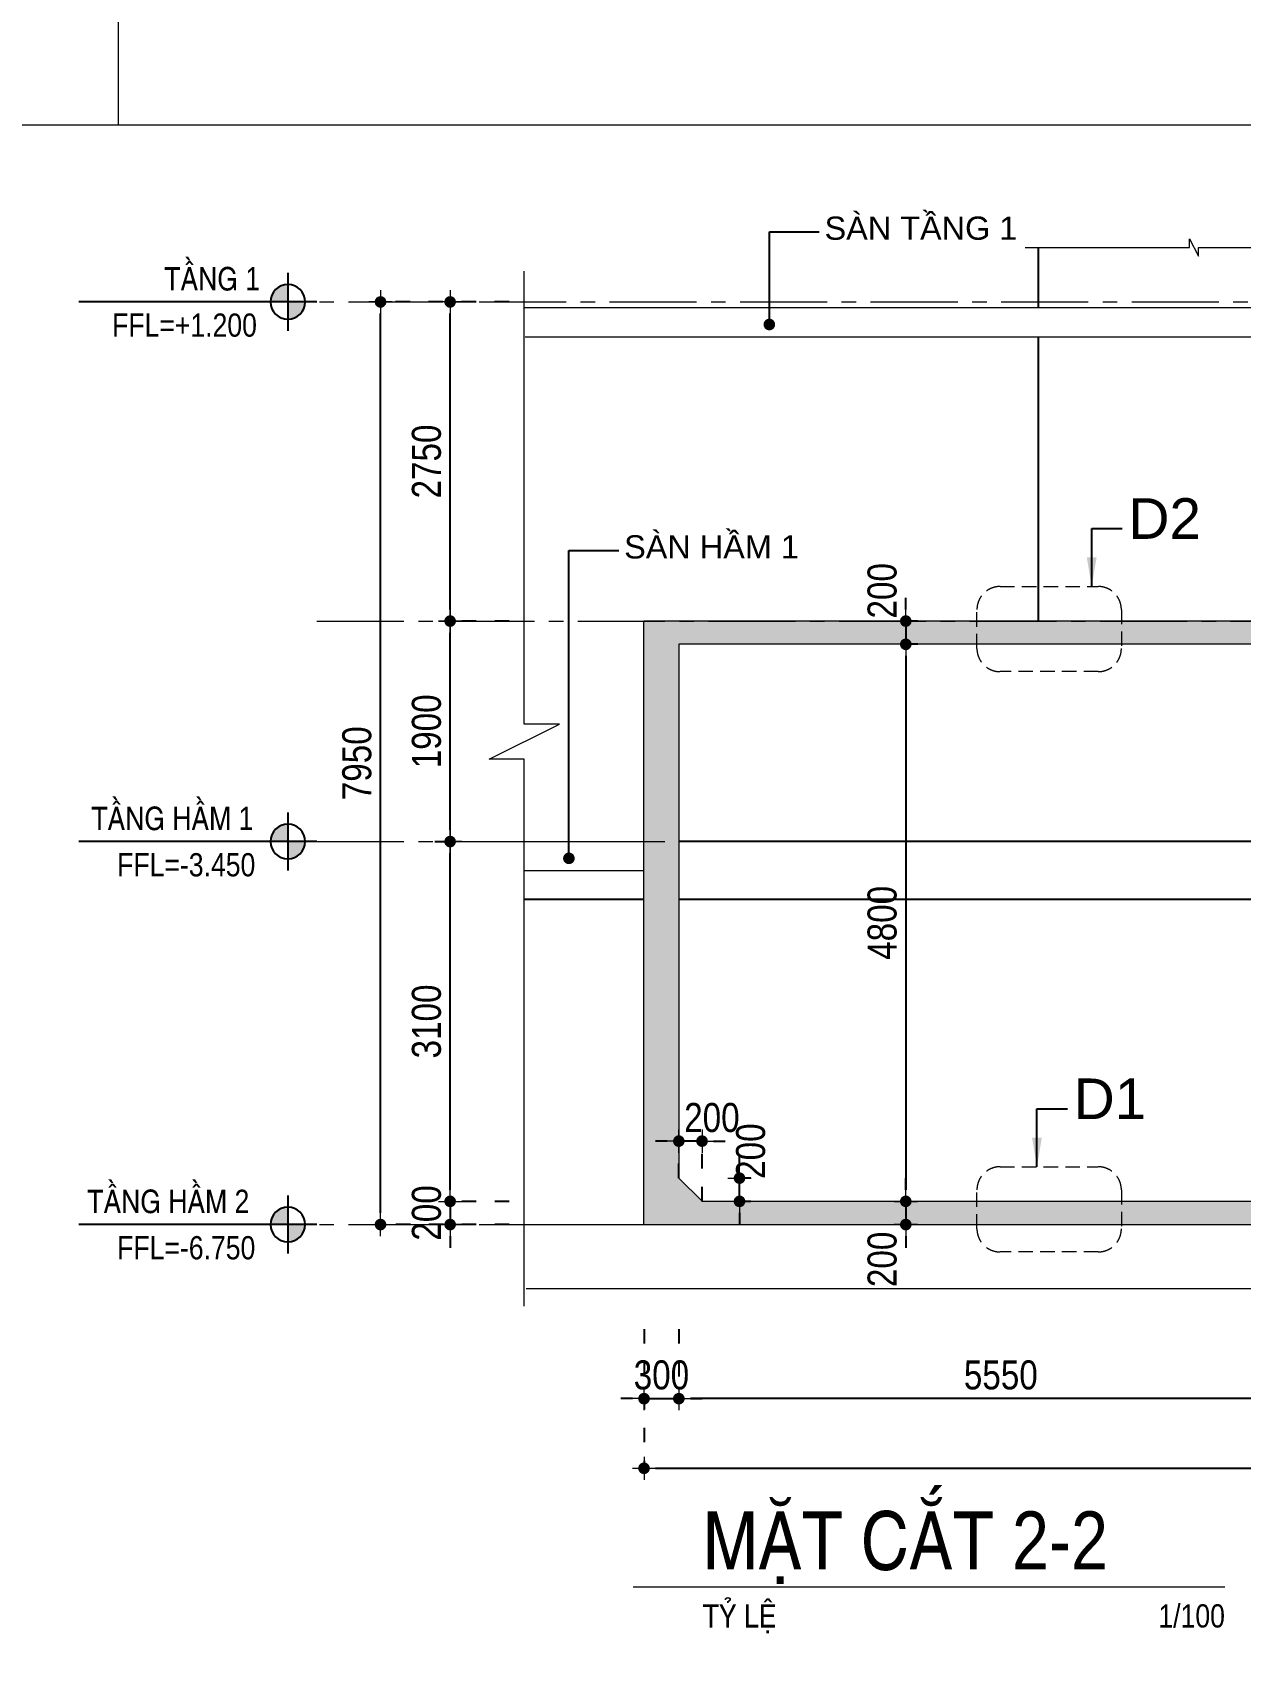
# Model space of a CAD drawing. Header units: millimetres. Extents: x -3021235 to -2791292, y 574414 to 656108.
# Drawn here: x -3001425 to -2991020, y 626451 to 640602 of the extents above; entities that cross this region are included whole.
import ezdxf
from ezdxf.enums import TextEntityAlignment as Align
from ezdxf.xclip import XClip

# ---------------------------------------------------------------- set-up
doc = ezdxf.new("R2010")
doc.units = ezdxf.units.MM
doc.header["$LTSCALE"] = 100
doc.header["$MEASUREMENT"] = 0
for name, pattern in [('A8-Chi tiet ramp doc$0$Grid Level$0$Center101', [13, 10, -1, 1, -1]), ('CENTER2', [1.125, 0.75, -0.125, 0.125, -0.125]), ('CHG_XX_Luoi truc$0$MB_Luoi truc$0$Center101', [13, 10, -1, 1, -1]), ('HIDDEN', [0.375, 0.25, -0.125]), ('HIDDEN5', [2.8375, 1.25, -1.5875])]:
    doc.linetypes.add(name, pattern=pattern)
doc.layers.get('0').update_dxf_attribs({"lineweight": 9})
doc.layers.get('Defpoints').update_dxf_attribs({"color": 254, "lineweight": 0})
for name, color, linetype, lineweight in [("'S_General_Dim_1", 1, 'Continuous', 18), ('CENTER', 8, 'CENTER2', 5), ('CHG_XX_Cot_Ham 1$0$Ap0311_H', 8, 'Continuous', 15), ('CHG_XX_Cot_Ham 2$0$NS-Pier-H2', 150, 'Continuous', 13), ('CHG_XX_Damsan_Ham 1$0$DGIONG', 4, 'Continuous', 13), ('CHG_XX_Damsan_Ham 2$0$CHG_XX_Damsan_Ham 2$0$DBAO', 3, 'Continuous', 13), ('CHG_XX_Damsan_Ham 2$0$HATCH', 154, 'Continuous', 9), ('Ghi chu ban ve', 3, 'Continuous', 20), ('S_Concrete_Cont_2 Normal', 2, 'Continuous', 13), ('S_Concrete_Hatch_252', 252, 'Continuous', 25)]:
    doc.layers.add(name, color=color, linetype=linetype, lineweight=lineweight)
for name, color, linetype in [('A14-Chi Tiet Be Nuoc SH+PCCC$0$Cement plaster - Vua xi mang', 252, 'Continuous'), ('A14-Chi Tiet Be Nuoc SH+PCCC$0$CHI TIET RAMP DOC$0$Title Line', 24, 'Continuous'), ('A14-Chi Tiet Be Nuoc SH+PCCC$0$CHI TIET RAMP DOC$0$Title Text', 1, 'Continuous'), ('A14-Chi Tiet Be Nuoc SH+PCCC$0$Level', 94, 'Continuous'), ('A14-Chi Tiet Be Nuoc SH+PCCC$0$Podium Level', 94, 'Continuous'), ('A8-Chi tiet ramp doc$0$Grid Level$0$Podium Grid Line', 251, 'A8-Chi tiet ramp doc$0$Grid Level$0$Center101'), ('CHG_XX_Cot_Ham 1$0$mb_cot tang 1-3$0$Concrete Line', 6, 'Continuous'), ('CHG_XX_Luoi truc$0$Grid', 34, 'Continuous'), ('CHG_XX_Luoi truc$0$Grid Line', 251, 'CHG_XX_Luoi truc$0$MB_Luoi truc$0$Center101')]:
    doc.layers.add(name, color=color, linetype=linetype)
doc.styles.add('A14-Chi Tiet Be Nuoc SH+PCCC$0$CHI TIET RAMP DOC$0$VNI-HelveC', font='VHELVCN_0.TTF')
doc.styles.add('A14-Chi Tiet Be Nuoc SH+PCCC$0$CHI TIET RAMP DOC$0$VNI-HelveCB', font='VHELVCB_0.TTF')
doc.styles.add('A14-Chi Tiet Be Nuoc SH+PCCC$0$VNI-HelveC', font='VHELVCN_0.TTF')
doc.styles.add('ARIAL', font='ARIALN.TTF')
doc.styles.add('CHG_XX_Luoi truc$0$MB_Luoi truc$0$Grid A-F$0$VNI-HelveCB', font='VHELVCB_0.TTF')
doc.styles.add('CHU GHI CHU', font='arial.ttf', dxfattribs={"height": 200})
doc.dimstyles.new('RHE_100', dxfattribs={"dimscale": 100, "dimtxt": 2.5, "dimasz": 1, "dimexe": 0, "dimexo": 0, "dimgap": 0.75, "dimtad": 1, "dimdec": 0, "dimrnd": 10, "dimzin": 9, "dimdsep": 46, "dimtxsty": 'ARIAL', "dimblk1": 'DIMDOT', "dimblk2": 'DIMDOT', "dimsah": 1, "dimcen": 2, "dimdle": 3, "dimclre": 8, "dimclrt": 2, "dimadec": 0, "dimazin": 0, "dimtfac": 1, "dimtdec": 0, "dimtix": 1, "dimtmove": 2, "dimatfit": 3, "dimldrblk": 'DIMPIJL', "dimfxl": 1, "dimtvp": 1.8, "dimtolj": 1, "dimtzin": 0, "dimarcsym": 0})

# ---------------------------------------------------------------- blocks, each defined once
blk = doc.blocks.new('*U1208')
at = {"layer": 'CHG_XX_Luoi truc$0$Grid Line'}
blk.add_line((0, 0), (0, 438), dxfattribs=at)
at = {"layer": 'CHG_XX_Luoi truc$0$Grid', "lineweight": -2, "style": 'CHG_XX_Luoi truc$0$MB_Luoi truc$0$Grid A-F$0$VNI-HelveCB'}
for tag, p in [('GRIDSUB', (0, 447)), ('GRID', (0, -9))]:
    blk.add_attdef(tag, text='', height=5, dxfattribs=at).set_placement(p, align=Align.MIDDLE)
blk = doc.blocks.new('CHG_XX_Luoi truc')
at = {"layer": 'CHG_XX_Luoi truc$0$Grid', "xscale": 300.0000000000013, "yscale": 300.0000000000013, "zscale": 300.0000000000013, "rotation": 90}
for p in [(110703, 125550), (110703, 116150), (110703, 12250)]:
    blk.add_blockref('*U1208', p, dxfattribs=at)
blk = doc.blocks.new('CHG_XX_Cot_Ham 2')
at = {"layer": 'CHG_XX_Cot_Ham 2$0$NS-Pier-H2'}
h = blk.add_hatch(color=256, dxfattribs=at)
h.dxf.hatch_style = 1
h.paths.add_polyline_path([(99639.2, 163400), (-10900, 163400), (-10900, 85450), (-300, 85450), (-300, 84050), (32350, 84050), (32350, -9000), (103575.5, -9000), (106050, -6022), (106050, 158254.3)])
h.paths.add_polyline_path([(99533.7, 163100), (105750, 158110.4), (105750, 90450), (105650, 90450), (105750, 90450), (105750, 13850), (105750, 13722.3), (105750, -5913.6), (103434.7, -8700), (93599.8, -8700), (93299.8, -8700), (32650, -8700), (32650, 84350), (0, 84350), (0, 85750), (-10600, 85750), (-10600, 163100), (93600, 163100)], flags=16)
blk.add_blockref('CHG_XX_Luoi truc', (0, 0), dxfattribs=at)
blk = doc.blocks.new('CHG_XX_Damsan_Ham 2', base_point=(3089256, -609981))
at = {"layer": 'CHG_XX_Damsan_Ham 2$0$CHG_XX_Damsan_Ham 2$0$DBAO'}
blk.add_blockref('CHG_XX_Cot_Ham 2', (0, 0), dxfattribs=at)
at = {"layer": 'CHG_XX_Damsan_Ham 2$0$HATCH'}
blk.add_blockref('CHG_XX_Cot_Ham 2', (0, 0), dxfattribs=at)
blk = doc.blocks.new('A14-Chi Tiet Be Nuoc SH+PCCC$0$A$C0075390C')
h = blk.add_hatch(color=1)
h.paths.add_polyline_path([(-150, 150), (-150, 0), (0, 0, 0.414214)])
h.paths.add_polyline_path([(-150, 0), (-300, 0, 0.414214), (-150, -150)])
at = {"color": 1}
for p, q in [((-150, 250), (-150, -250)), ((-400, 0), (1650, 0))]:
    blk.add_line(p, q, dxfattribs=at)
blk.add_circle((-150, 0), 150, dxfattribs=at)
at = {"color": 0, "linetype": 'ByBlock', "lineweight": -2, "style": 'A14-Chi Tiet Be Nuoc SH+PCCC$0$VNI-HelveC'}
for tag, p in [('FLOOR', (106, 100)), ('ELEVATION', (106, -300))]:
    blk.add_attdef(tag, p, '', height=200, dxfattribs=at)
blk = doc.blocks.new('DIMDOT')
for p, q in [((1, 0), (-1, 0)), ((0, -1), (0, 1))]:
    blk.add_line(p, q)
at = {"const_width": 0.5}
blk.add_lwpolyline([(-0.25, 0, 1), (0.25, 0, 1)], format="xyb", close=True, dxfattribs=at)
blk = doc.blocks.new('*D61')
at = {"layer": "'S_General_Dim_1", "color": 8, "linetype": 'HIDDEN5', "lineweight": -2, "transparency": 16777216}
for p, q in [((-2996158, 629433), (-2996158, 628833)), ((-2995858, 629433), (-2995858, 628833))]:
    blk.add_line(p, q, dxfattribs=at)
at = {"layer": "'S_General_Dim_1", "color": 0, "lineweight": -2, "transparency": 16777216}
for p, q in [((-2996258, 628833), (-2996358, 628833)), ((-2996158, 628833), (-2995858, 628833)), ((-2995758, 628833), (-2995658, 628833))]:
    blk.add_line(p, q, dxfattribs=at)
at = {"layer": 'Defpoints', "color": 0, "transparency": 16777216}
for p in [(-2996158, 629433), (-2995858, 629433), (-2995858, 628833)]:
    blk.add_point(p, dxfattribs=at)
at = {"layer": "'S_General_Dim_1", "color": 0, "lineweight": -2, "transparency": 16777216, "xscale": 100, "yscale": 100, "zscale": 100}
blk.add_blockref('DIMDOT', (-2996158, 628833), dxfattribs=at)
at = {"layer": "'S_General_Dim_1", "color": 0, "lineweight": -2, "transparency": 16777216, "xscale": 100, "yscale": 100, "zscale": 100, "rotation": 180}
blk.add_blockref('DIMDOT', (-2995858, 628833), dxfattribs=at)
at = {"layer": "'S_General_Dim_1", "color": 2, "transparency": 16777216, "insert": (-2996008, 629036), "char_height": 250, "attachment_point": 5, "style": 'ARIAL'}
blk.add_mtext('\\A1;300', dxfattribs=at)
blk = doc.blocks.new('DIMPIJL')
at = {"linetype": 'ByBlock'}
blk.add_solid([(-2.5, 0.42), (-2.5, -0.42), (0, 0)], dxfattribs=at)
blk = doc.blocks.new('*D63')
at = {"layer": "'S_General_Dim_1", "color": 8, "linetype": 'HIDDEN5', "lineweight": -2, "transparency": 16777216}
for p, q in [((-2996158, 629433), (-2996158, 628233)), ((-2984008, 629433), (-2984008, 628233))]:
    blk.add_line(p, q, dxfattribs=at)
at = {"layer": "'S_General_Dim_1", "color": 0, "lineweight": -2, "transparency": 16777216}
blk.add_line((-2996058, 628233), (-2984108, 628233), dxfattribs=at)
at = {"layer": 'Defpoints', "color": 0, "transparency": 16777216}
for p in [(-2996158, 629433), (-2984008, 629433), (-2984008, 628233)]:
    blk.add_point(p, dxfattribs=at)
at = {"layer": "'S_General_Dim_1", "color": 0, "lineweight": -2, "transparency": 16777216, "xscale": 100, "yscale": 100, "zscale": 100, "rotation": 180}
blk.add_blockref('DIMDOT', (-2996158, 628233), dxfattribs=at)
at = {"layer": "'S_General_Dim_1", "color": 0, "lineweight": -2, "transparency": 16777216, "xscale": 100, "yscale": 100, "zscale": 100}
blk.add_blockref('DIMDOT', (-2984008, 628233), dxfattribs=at)
at = {"layer": "'S_General_Dim_1", "color": 2, "transparency": 16777216, "insert": (-2990083, 628436), "char_height": 250, "attachment_point": 5, "style": 'ARIAL'}
blk.add_mtext('\\A1;12150', dxfattribs=at)
blk = doc.blocks.new('*D65')
at = {"layer": "'S_General_Dim_1", "color": 0, "lineweight": -2, "transparency": 16777216}
for p, q in [((-2995958, 631052), (-2996058, 631052)), ((-2995658, 631052), (-2995858, 631052)), ((-2995558, 631052), (-2995458, 631052))]:
    blk.add_line(p, q, dxfattribs=at)
at = {"layer": "'S_General_Dim_1", "color": 8, "linetype": 'HIDDEN5', "lineweight": -2, "transparency": 16777216}
for p, q in [((-2995858, 630733), (-2995858, 631052)), ((-2995658, 630533), (-2995658, 631052))]:
    blk.add_line(p, q, dxfattribs=at)
at = {"layer": 'Defpoints', "color": 0, "transparency": 16777216}
for p in [(-2995858, 631052), (-2995858, 630733), (-2995658, 630533)]:
    blk.add_point(p, dxfattribs=at)
at = {"layer": "'S_General_Dim_1", "color": 0, "lineweight": -2, "transparency": 16777216, "xscale": 100, "yscale": 100, "zscale": 100}
blk.add_blockref('DIMDOT', (-2995858, 631052), dxfattribs=at)
at = {"layer": "'S_General_Dim_1", "color": 0, "lineweight": -2, "transparency": 16777216, "xscale": 100, "yscale": 100, "zscale": 100, "rotation": 180}
blk.add_blockref('DIMDOT', (-2995658, 631052), dxfattribs=at)
at = {"layer": "'S_General_Dim_1", "color": 2, "transparency": 16777216, "insert": (-2995573, 631254), "char_height": 250, "attachment_point": 5, "style": 'ARIAL'}
blk.add_mtext('\\A1;200', dxfattribs=at)
blk = doc.blocks.new('*D66')
at = {"layer": "'S_General_Dim_1", "color": 0, "lineweight": -2, "transparency": 16777216}
for p, q in [((-2997829, 630633), (-2997829, 630733)), ((-2997829, 630533), (-2997829, 630333)), ((-2997829, 630233), (-2997829, 630133))]:
    blk.add_line(p, q, dxfattribs=at)
at = {"layer": "'S_General_Dim_1", "color": 8, "linetype": 'HIDDEN5', "lineweight": -2, "transparency": 16777216}
for p, q in [((-2997320, 630533), (-2997829, 630533)), ((-2997320, 630333), (-2997829, 630333))]:
    blk.add_line(p, q, dxfattribs=at)
at = {"layer": 'Defpoints', "color": 0, "transparency": 16777216}
for p in [(-2997320, 630533), (-2997829, 630333), (-2997320, 630333)]:
    blk.add_point(p, dxfattribs=at)
at = {"layer": "'S_General_Dim_1", "color": 0, "lineweight": -2, "transparency": 16777216, "xscale": 100, "yscale": 100, "zscale": 100}
for p, rotation in [((-2997829, 630533), 270), ((-2997829, 630333), 90)]:
    blk.add_blockref('DIMDOT', p, dxfattribs=dict(at, rotation=rotation))
at = {"layer": "'S_General_Dim_1", "color": 2, "transparency": 16777216, "insert": (-2998032, 630433), "char_height": 250, "attachment_point": 5, "rotation": 90, "style": 'ARIAL'}
blk.add_mtext('\\A1;200', dxfattribs=at)
blk = doc.blocks.new('*D67')
at = {"layer": "'S_General_Dim_1", "color": 8, "linetype": 'HIDDEN5', "lineweight": -2, "transparency": 16777216}
for p, q in [((-2997960, 633633), (-2997829, 633633)), ((-2997320, 630533), (-2997829, 630533))]:
    blk.add_line(p, q, dxfattribs=at)
at = {"layer": "'S_General_Dim_1", "color": 0, "lineweight": -2, "transparency": 16777216}
blk.add_line((-2997829, 630633), (-2997829, 633533), dxfattribs=at)
at = {"layer": 'Defpoints', "color": 0, "transparency": 16777216}
for p in [(-2997960, 633633), (-2997829, 633633), (-2997320, 630533)]:
    blk.add_point(p, dxfattribs=at)
at = {"layer": "'S_General_Dim_1", "color": 0, "lineweight": -2, "transparency": 16777216, "xscale": 100, "yscale": 100, "zscale": 100}
for p, rotation in [((-2997829, 633633), 90), ((-2997829, 630533), 270)]:
    blk.add_blockref('DIMDOT', p, dxfattribs=dict(at, rotation=rotation))
at = {"layer": "'S_General_Dim_1", "color": 2, "transparency": 16777216, "insert": (-2998032, 632083), "char_height": 250, "attachment_point": 5, "rotation": 90, "style": 'ARIAL'}
blk.add_mtext('\\A1;3100', dxfattribs=at)
blk = doc.blocks.new('*D68')
at = {"layer": "'S_General_Dim_1", "color": 8, "linetype": 'HIDDEN5', "lineweight": -2, "transparency": 16777216}
for p, q in [((-2997323, 638283), (-2998429, 638283)), ((-2997320, 630333), (-2998429, 630333))]:
    blk.add_line(p, q, dxfattribs=at)
at = {"layer": "'S_General_Dim_1", "color": 0, "lineweight": -2, "transparency": 16777216}
blk.add_line((-2998429, 630433), (-2998429, 638183), dxfattribs=at)
at = {"layer": 'Defpoints', "color": 0, "transparency": 16777216}
for p in [(-2998429, 638283), (-2997323, 638283), (-2997320, 630333)]:
    blk.add_point(p, dxfattribs=at)
at = {"layer": "'S_General_Dim_1", "color": 0, "lineweight": -2, "transparency": 16777216, "xscale": 100, "yscale": 100, "zscale": 100}
for p, rotation in [((-2998429, 638283), 90), ((-2998429, 630333), 270)]:
    blk.add_blockref('DIMDOT', p, dxfattribs=dict(at, rotation=rotation))
at = {"layer": "'S_General_Dim_1", "color": 2, "transparency": 16777216, "insert": (-2998632, 634308), "char_height": 250, "attachment_point": 5, "rotation": 90, "style": 'ARIAL'}
blk.add_mtext('\\A1;7950', dxfattribs=at)
blk = doc.blocks.new('*D69')
at = {"layer": "'S_General_Dim_1", "color": 8, "linetype": 'HIDDEN5', "lineweight": -2, "transparency": 16777216}
for p, q in [((-2997320, 638283), (-2997829, 638283)), ((-2997320, 635533), (-2997829, 635533))]:
    blk.add_line(p, q, dxfattribs=at)
at = {"layer": "'S_General_Dim_1", "color": 0, "lineweight": -2, "transparency": 16777216}
blk.add_line((-2997829, 635633), (-2997829, 638183), dxfattribs=at)
at = {"layer": 'Defpoints', "color": 0, "transparency": 16777216}
for p in [(-2997829, 638283), (-2997320, 638283), (-2997320, 635533)]:
    blk.add_point(p, dxfattribs=at)
at = {"layer": "'S_General_Dim_1", "color": 0, "lineweight": -2, "transparency": 16777216, "xscale": 100, "yscale": 100, "zscale": 100}
for p, rotation in [((-2997829, 638283), 90), ((-2997829, 635533), 270)]:
    blk.add_blockref('DIMDOT', p, dxfattribs=dict(at, rotation=rotation))
at = {"layer": "'S_General_Dim_1", "color": 2, "transparency": 16777216, "insert": (-2998032, 636908), "char_height": 250, "attachment_point": 5, "rotation": 90, "style": 'ARIAL'}
blk.add_mtext('\\A1;2750', dxfattribs=at)
blk = doc.blocks.new('*D71')
at = {"layer": "'S_General_Dim_1", "color": 8, "linetype": 'HIDDEN5', "lineweight": -2, "transparency": 16777216}
for p, q in [((-2997320, 635533), (-2997829, 635533)), ((-2997960, 633633), (-2997829, 633633))]:
    blk.add_line(p, q, dxfattribs=at)
at = {"layer": "'S_General_Dim_1", "color": 0, "lineweight": -2, "transparency": 16777216}
blk.add_line((-2997829, 633733), (-2997829, 635433), dxfattribs=at)
at = {"layer": 'Defpoints', "color": 0, "transparency": 16777216}
for p in [(-2997829, 635533), (-2997320, 635533), (-2997960, 633633)]:
    blk.add_point(p, dxfattribs=at)
at = {"layer": "'S_General_Dim_1", "color": 0, "lineweight": -2, "transparency": 16777216, "xscale": 100, "yscale": 100, "zscale": 100}
for p, rotation in [((-2997829, 635533), 90), ((-2997829, 633633), 270)]:
    blk.add_blockref('DIMDOT', p, dxfattribs=dict(at, rotation=rotation))
at = {"layer": "'S_General_Dim_1", "color": 2, "transparency": 16777216, "insert": (-2998032, 634583), "char_height": 250, "attachment_point": 5, "rotation": 90, "style": 'ARIAL'}
blk.add_mtext('\\A1;1900', dxfattribs=at)
blk = doc.blocks.new('*D81')
at = {"layer": "'S_General_Dim_1", "color": 0, "lineweight": -2, "transparency": 16777216}
for p, q in [((-2995335, 630833), (-2995335, 630933)), ((-2995335, 630533), (-2995335, 630733)), ((-2995335, 630433), (-2995335, 630333))]:
    blk.add_line(p, q, dxfattribs=at)
at = {"layer": "'S_General_Dim_1", "color": 8, "linetype": 'HIDDEN5', "lineweight": -2, "transparency": 16777216}
for p, q in [((-2995238, 630733), (-2995335, 630733)), ((-2995238, 630533), (-2995335, 630533))]:
    blk.add_line(p, q, dxfattribs=at)
at = {"layer": 'Defpoints', "color": 0, "transparency": 16777216}
for p in [(-2995335, 630733), (-2995238, 630733), (-2995238, 630533)]:
    blk.add_point(p, dxfattribs=at)
at = {"layer": "'S_General_Dim_1", "color": 0, "lineweight": -2, "transparency": 16777216, "xscale": 100, "yscale": 100, "zscale": 100}
for p, rotation in [((-2995335, 630733), 270), ((-2995335, 630533), 90)]:
    blk.add_blockref('DIMDOT', p, dxfattribs=dict(at, rotation=rotation))
at = {"layer": "'S_General_Dim_1", "color": 2, "transparency": 16777216, "insert": (-2995238, 630966), "char_height": 250, "attachment_point": 5, "rotation": 90, "style": 'ARIAL'}
blk.add_mtext('\\A1;200', dxfattribs=at)
blk = doc.blocks.new('*D83')
at = {"layer": "'S_General_Dim_1", "color": 8, "linetype": 'HIDDEN5', "lineweight": -2, "transparency": 16777216}
for p, q in [((-2995858, 629433), (-2995858, 628833)), ((-2990308, 629433), (-2990308, 628833))]:
    blk.add_line(p, q, dxfattribs=at)
at = {"layer": "'S_General_Dim_1", "color": 0, "lineweight": -2, "transparency": 16777216}
blk.add_line((-2990408, 628833), (-2995758, 628833), dxfattribs=at)
at = {"layer": 'Defpoints', "color": 0, "transparency": 16777216}
for p in [(-2995858, 629433), (-2990308, 629433), (-2995858, 628833)]:
    blk.add_point(p, dxfattribs=at)
at = {"layer": "'S_General_Dim_1", "color": 0, "lineweight": -2, "transparency": 16777216, "xscale": 100, "yscale": 100, "zscale": 100, "rotation": 180}
blk.add_blockref('DIMDOT', (-2995858, 628833), dxfattribs=at)
at = {"layer": "'S_General_Dim_1", "color": 0, "lineweight": -2, "transparency": 16777216, "xscale": 100, "yscale": 100, "zscale": 100}
blk.add_blockref('DIMDOT', (-2990308, 628833), dxfattribs=at)
at = {"layer": "'S_General_Dim_1", "color": 2, "transparency": 16777216, "insert": (-2993083, 629036), "char_height": 250, "attachment_point": 5, "style": 'ARIAL'}
blk.add_mtext('\\A1;5550', dxfattribs=at)
blk = doc.blocks.new('*D84')
at = {"layer": "'S_General_Dim_1", "color": 0, "lineweight": -2, "transparency": 16777216}
for p, q in [((-2993902, 635633), (-2993902, 635733)), ((-2993902, 635533), (-2993902, 635333)), ((-2993902, 635233), (-2993902, 635133))]:
    blk.add_line(p, q, dxfattribs=at)
at = {"layer": "'S_General_Dim_1", "color": 8, "linetype": 'HIDDEN5', "lineweight": -2, "transparency": 16777216}
for p, q in [((-2993799, 635533), (-2993902, 635533)), ((-2993799, 635333), (-2993902, 635333))]:
    blk.add_line(p, q, dxfattribs=at)
at = {"layer": 'Defpoints', "color": 0, "transparency": 16777216}
for p in [(-2993799, 635533), (-2993902, 635333), (-2993799, 635333)]:
    blk.add_point(p, dxfattribs=at)
at = {"layer": "'S_General_Dim_1", "color": 0, "lineweight": -2, "transparency": 16777216, "xscale": 100, "yscale": 100, "zscale": 100}
for p, rotation in [((-2993902, 635533), 270), ((-2993902, 635333), 90)]:
    blk.add_blockref('DIMDOT', p, dxfattribs=dict(at, rotation=rotation))
at = {"layer": "'S_General_Dim_1", "color": 2, "transparency": 16777216, "insert": (-2994105, 635794), "char_height": 250, "attachment_point": 5, "rotation": 90, "style": 'ARIAL'}
blk.add_mtext('\\A1;200', dxfattribs=at)
blk = doc.blocks.new('*D85')
at = {"layer": "'S_General_Dim_1", "color": 8, "linetype": 'HIDDEN5', "lineweight": -2, "transparency": 16777216}
blk.add_line((-2993799, 635333), (-2993902, 635333), dxfattribs=at)
at = {"layer": "'S_General_Dim_1", "color": 0, "lineweight": -2, "transparency": 16777216}
blk.add_line((-2993902, 635233), (-2993902, 630633), dxfattribs=at)
at = {"layer": 'Defpoints', "color": 0, "transparency": 16777216}
for p in [(-2993799, 635333), (-2993902, 630533), (-2993902, 630533)]:
    blk.add_point(p, dxfattribs=at)
at = {"layer": "'S_General_Dim_1", "color": 0, "lineweight": -2, "transparency": 16777216, "xscale": 100, "yscale": 100, "zscale": 100}
for p, rotation in [((-2993902, 635333), 90), ((-2993902, 630533), 270)]:
    blk.add_blockref('DIMDOT', p, dxfattribs=dict(at, rotation=rotation))
at = {"layer": "'S_General_Dim_1", "color": 2, "transparency": 16777216, "insert": (-2994105, 632933), "char_height": 250, "attachment_point": 5, "rotation": 90, "style": 'ARIAL'}
blk.add_mtext('\\A1;4800', dxfattribs=at)
blk = doc.blocks.new('*D86')
at = {"layer": "'S_General_Dim_1", "color": 0, "lineweight": -2, "transparency": 16777216}
for p, q in [((-2993902, 630633), (-2993902, 630733)), ((-2993902, 630533), (-2993902, 630333)), ((-2993902, 630233), (-2993902, 630133))]:
    blk.add_line(p, q, dxfattribs=at)
at = {"layer": 'Defpoints', "color": 0, "transparency": 16777216}
for p in [(-2993902, 630533), (-2993902, 630333), (-2993902, 630333)]:
    blk.add_point(p, dxfattribs=at)
at = {"layer": "'S_General_Dim_1", "color": 0, "lineweight": -2, "transparency": 16777216, "xscale": 100, "yscale": 100, "zscale": 100}
for p, rotation in [((-2993902, 630533), 270), ((-2993902, 630333), 90)]:
    blk.add_blockref('DIMDOT', p, dxfattribs=dict(at, rotation=rotation))
at = {"layer": "'S_General_Dim_1", "color": 2, "transparency": 16777216, "insert": (-2994105, 630033), "char_height": 250, "attachment_point": 5, "rotation": 90, "style": 'ARIAL'}
blk.add_mtext('\\A1;200', dxfattribs=at)
blk = doc.blocks.new('*U128')
at = {"layer": 'A14-Chi Tiet Be Nuoc SH+PCCC$0$CHI TIET RAMP DOC$0$Title Line', "linetype": 'ByBlock', "lineweight": -2}
blk.add_line((6, 0), (57, 0), dxfattribs=at)
at = {"layer": 'A14-Chi Tiet Be Nuoc SH+PCCC$0$CHI TIET RAMP DOC$0$Title Text', "linetype": 'ByBlock', "lineweight": -2, "style": 'A14-Chi Tiet Be Nuoc SH+PCCC$0$CHI TIET RAMP DOC$0$VNI-HelveC'}
blk.add_text('TYÛ LEÄ', height=2, dxfattribs=at).set_placement((12, -1.5), align=Align.TOP_LEFT)
at = {"layer": 'A14-Chi Tiet Be Nuoc SH+PCCC$0$CHI TIET RAMP DOC$0$Title Text', "linetype": 'ByBlock', "lineweight": -2, "style": 'A14-Chi Tiet Be Nuoc SH+PCCC$0$CHI TIET RAMP DOC$0$VNI-HelveCB'}
blk.add_attdef('NAME', (12, 1.5), '', height=5, dxfattribs=at)
at = {"layer": 'A14-Chi Tiet Be Nuoc SH+PCCC$0$CHI TIET RAMP DOC$0$Title Text', "linetype": 'ByBlock', "lineweight": -2, "style": 'A14-Chi Tiet Be Nuoc SH+PCCC$0$CHI TIET RAMP DOC$0$VNI-HelveC'}
blk.add_attdef('SCALE', text='', height=2, dxfattribs=at).set_placement((57, -1.5), align=Align.TOP_RIGHT)
blk = doc.blocks.new('CHG_XX_Cot_Ham 1')
at = {"layer": 'CHG_XX_Cot_Ham 1$0$Ap0311_H'}
h = blk.add_hatch(color=256, dxfattribs=at)
h.dxf.hatch_style = 1
h.paths.add_polyline_path([(99639.2, 163400), (-10900, 163400), (-10900, 85450), (-300, 85450), (-300, 84050), (32350, 84050), (32350, -9000), (103575.5, -9000), (106050, -6022), (106050, 158254.3)])
h.paths.add_polyline_path([(99533.7, 163100), (105750, 158110.4), (105750, 90450), (105650, 90450), (105650, 90450), (105750, 90450), (105750, 13850), (105750, 13825.9), (105750, -5913.6), (103434.7, -8700), (93600, -8700), (32650, -8700), (32650, 84350), (0, 84350), (0, 85750), (-10600, 85750), (-10600, 163100), (93600, 163100)], flags=16)
at = {"layer": 'CHG_XX_Cot_Ham 1$0$mb_cot tang 1-3$0$Concrete Line'}
blk.add_blockref('CHG_XX_Luoi truc', (0, 0), dxfattribs=at)
blk = doc.blocks.new('CHG_XX_Damsan_Ham 1', base_point=(3089256, -609981))
at = {"layer": 'CHG_XX_Damsan_Ham 1$0$DGIONG'}
blk.add_blockref('CHG_XX_Cot_Ham 1', (0, 0), dxfattribs=at)

msp = doc.modelspace()

# ---------------------------------------------------------------- hatches: boundary and pattern name
at = {"layer": 'S_Concrete_Hatch_252'}
h = msp.add_hatch(dxfattribs=at)
h.set_pattern_fill('AR-CONC', color=256, scale=33)
h.set_pattern_definition([(50, (18977.46, 33422.75), (236.69586, -20.708205), [24.75, -272.25]), (355, (18977.46, 33422.75), (-45.78794, 248.223404), [19.8, -217.8]), (100.4514445, (18997.19, 33421.03), (190.90792, 227.515197), [21.034263, -231.376897]), (46.1842, (18977.46, 33488.75), (352.18964, -54.621363), [37.125, -408.375]), (96.635635, (19006.8, 33484.2), (308.438442, 321.45914), [31.551413, -347.06554]), (351.184164, (18977.46, 33488.75), (308.43844, 321.45914), [29.7, -326.7]), (21, (19010.46, 33472.25), (196.979327, -132.864234), [24.75, -272.25]), (326, (19010.46, 33472.25), (80.29406, 239.299515), [19.8, -217.8]), (71.451445, (19026.88, 33461.18), (277.273384, 106.43528), [21.034263, -231.376897]), (37.5, (18977.46, 33422.75), (4.0127523, 109.8549718), [0, -215.16, 0, -221.1, 0, -218.625]), (7.5, (18977.46, 33422.75), (86.8129474, 130.155865), [0, -126.06, 0, -210.21, 0, -83.325]), (327.5, (18903.87, 33422.75), (176.161404, -7.4431077), [0, -82.5, 0, -257.4, 0, -341.55]), (317.5, (18870.87, 33422.75), (192.451436, 33.034644), [0, -107.25, 0, -170.94, 0, -242.55])])
h.paths.add_polyline_path([(-2990208.1, 635533.4), (-2996158.3, 635533.4), (-2996158.3, 633633.4), (-2995858.3, 633633.4), (-2995858.3, 635333.4), (-2990308.1, 635333.4), (-2990308.1, 633633.4), (-2990208.1, 633633.4)])
h.paths.add_polyline_path([(-2987608.1, 635633.4), (-2987757.6, 635633.4), (-2987757.6, 635533.4), (-2990208.1, 635533.4), (-2990208.1, 633633.4), (-2990008.1, 633633.4), (-2990008.1, 635333.4), (-2987608.1, 635333.4)])
h.paths.add_polyline_path([(-2990008.1, 633633.4), (-2990208.1, 633633.4), (-2990208.1, 630333.4), (-2984008.1, 630333.4), (-2984008.1, 633633.4), (-2984308.1, 633633.4), (-2984308.1, 630733.4), (-2984508.1, 630533.4), (-2989808.1, 630533.4), (-2990008.1, 630733.4)])
h.paths.add_polyline_path([(-2990208.1, 633633.4), (-2990308.1, 633633.4), (-2990308.1, 630733.4), (-2990508.1, 630533.4), (-2995658.3, 630533.4), (-2995858.3, 630733.4), (-2995858.3, 633633.4), (-2996158.3, 633633.4), (-2996158.3, 630333.4), (-2990208.1, 630333.4)])
h.paths.add_polyline_path([(-2984008.1, 635533.4), (-2986658.1, 635533.4), (-2986658.1, 635633.4), (-2986808.1, 635633.4), (-2986808.1, 635333.4), (-2984308.1, 635333.4), (-2984308.1, 633633.4), (-2984008.1, 633633.4)])

# ---------------------------------------------------------------- linework, layer by layer
at = {"layer": "'S_General_Dim_1"}
for points in [[(-2992872.6, 638751), (-2991455.7, 638751), (-2991455.7, 638826), (-2991380.7, 638676), (-2991380.7, 638751), (-2990092.6, 638751)], [(-2997189.9, 629629.8), (-2997189.9, 634343.4), (-2997492.1, 634343.4), (-2996887.8, 634645.6), (-2997189.9, 634645.6), (-2997189.9, 638548.3)]]:
    msp.add_lwpolyline(points, dxfattribs=at)
at = {"layer": 'A14-Chi Tiet Be Nuoc SH+PCCC$0$Cement plaster - Vua xi mang', "ltscale": 10}
for p, q in [((-2992758.1, 638233.4), (-2992758.1, 638751)), ((-2992758.1, 635533.4), (-2992758.1, 637983.4))]:
    msp.add_line(p, q, dxfattribs=at)
at = {"layer": 'CENTER', "ltscale": 10}
for p, q in [((-2999829.9, 638283.4), (-2963022.1, 638283.4)), ((-2998977.6, 635533.4), (-2956289.8, 635533.4)), ((-2998977.6, 633633.4), (-2956289.8, 633633.4)), ((-2999829.9, 630333.4), (-2956176.9, 630333.4))]:
    msp.add_line(p, q, dxfattribs=at)
at = {"layer": 'Defpoints'}
for points in [[(-3000688.5, 649914.7), (-2964176, 649914.7), (-2964176, 639807.5), (-3000688.5, 639807.5)], [(-3021234.9, 583607.5), (-2954034.9, 583607.5), (-2954034.9, 639807.5), (-3021234.9, 639807.5)]]:
    msp.add_lwpolyline(points, close=True, dxfattribs=at)
at = {"layer": 'Ghi chu ban ve', "linetype": 'HIDDEN', "ltscale": 5}
for points in [[(-2993089, 635831), (-2992243.9, 635831, -0.4142136), (-2992043.9, 635631), (-2992043.9, 635297.4, -0.4142136), (-2992243.9, 635097.4), (-2993089, 635097.4, -0.4142136), (-2993289, 635297.4), (-2993289, 635631, -0.4142136)], [(-2993089, 630831), (-2992243.9, 630831, -0.4142136), (-2992043.9, 630631), (-2992043.9, 630297.4, -0.4142136), (-2992243.9, 630097.4), (-2993089, 630097.4, -0.4142136), (-2993289, 630297.4), (-2993289, 630631, -0.4142136)]]:
    msp.add_lwpolyline(points, format="xyb", close=True, dxfattribs=at)
at = {"layer": 'S_Concrete_Cont_2 Normal'}
for p, q in [((-2990208.1, 638233.4), (-2997189.9, 638233.4)), ((-2997183.4, 637983.4), (-2990508.1, 637983.4)), ((-2996158.3, 630333.4), (-2996158.3, 635533.4)), ((-2987757.6, 635533.4), (-2996158.3, 635533.4)), ((-2990308.1, 635333.4), (-2995858.3, 635333.4)), ((-2995858.3, 635333.4), (-2995858.3, 630733.4)), ((-2997189.9, 633633.4), (-2996158.3, 633633.4)), ((-2997189.9, 633383.4), (-2996158.3, 633383.4)), ((-2995858.3, 630733.4), (-2995658.3, 630533.4)), ((-2995658.3, 630533.4), (-2990508.1, 630533.4)), ((-2996158.3, 630333.4), (-2984008.1, 630333.4))]:
    msp.add_line(p, q, dxfattribs=at)
for points in [[(-2997172.9, 629783.4), (-2983708.1, 629783.4), (-2983708.1, 630683.4)], [(-2997172.9, 630333.4), (-2996158.3, 630333.4)]]:
    msp.add_lwpolyline(points, dxfattribs=at)
at = {"layer": 'S_Concrete_Hatch_252'}
for p, q in [((-2990308.1, 633633.4), (-2995858.3, 633633.4)), ((-2996158.3, 633133.4), (-2997189.9, 633133.4)), ((-2990308.1, 633133.4), (-2995858.3, 633133.4))]:
    msp.add_line(p, q, dxfattribs=at)

# ---------------------------------------------------------------- block references
at = {"xscale": 100, "yscale": 100, "zscale": 100}
msp.add_blockref('*U128', (-2996851.6, 627211.1), dxfattribs=at).add_auto_attribs({'NAME': 'MAËT CAÉT 2-2', 'SCALE': '1/100'})
at = {"layer": 'A14-Chi Tiet Be Nuoc SH+PCCC$0$Podium Level'}
ref = msp.add_blockref('A14-Chi Tiet Be Nuoc SH+PCCC$0$A$C0075390C', (-2999377.6, 638283.4), dxfattribs=dict(at, xscale=-1))
ref.add_attrib('ELEVATION', 'FFL=+1.200', (-3000742.5, 637983.4), dxfattribs={"layer": '0', "color": 0, "linetype": 'ByBlock', "lineweight": -2, "height": 200, "style": 'A14-Chi Tiet Be Nuoc SH+PCCC$0$VNI-HelveC'})
ref.add_attrib('FLOOR', 'TAÀNG 1', (-3000292.3, 638383.4), dxfattribs={"layer": '0', "color": 0, "linetype": 'ByBlock', "lineweight": -2, "height": 200, "style": 'A14-Chi Tiet Be Nuoc SH+PCCC$0$VNI-HelveC'})
ref = msp.add_blockref('A14-Chi Tiet Be Nuoc SH+PCCC$0$A$C0075390C', (-2999377.6, 633633.4), dxfattribs=dict(at, xscale=-1))
ref.add_attrib('ELEVATION', 'FFL=-3.450', (-3000698.7, 633333.4), dxfattribs={"layer": '0', "color": 0, "linetype": 'ByBlock', "lineweight": -2, "height": 200, "style": 'A14-Chi Tiet Be Nuoc SH+PCCC$0$VNI-HelveC'})
ref.add_attrib('FLOOR', 'TAÀNG HAÀM 1', (-3000921.1, 633733.4), dxfattribs={"layer": '0', "color": 0, "linetype": 'ByBlock', "lineweight": -2, "height": 200, "style": 'A14-Chi Tiet Be Nuoc SH+PCCC$0$VNI-HelveC'})
ref = msp.add_blockref('A14-Chi Tiet Be Nuoc SH+PCCC$0$A$C0075390C', (-2999377.6, 630333.4), dxfattribs=dict(at, xscale=-1))
ref.add_attrib('ELEVATION', 'FFL=-6.750', (-3000698.7, 630033.4), dxfattribs={"layer": '0', "color": 0, "linetype": 'ByBlock', "lineweight": -2, "height": 200, "style": 'A14-Chi Tiet Be Nuoc SH+PCCC$0$VNI-HelveC'})
ref.add_attrib('FLOOR', 'TAÀNG HAÀM 2', (-3000955.8, 630433.4), dxfattribs={"layer": '0', "color": 0, "linetype": 'ByBlock', "lineweight": -2, "height": 200, "style": 'A14-Chi Tiet Be Nuoc SH+PCCC$0$VNI-HelveC'})
at = {"layer": 'A8-Chi tiet ramp doc$0$Grid Level$0$Podium Grid Line'}
ref = msp.add_blockref('CHG_XX_Damsan_Ham 2', (45737.8, -98770.6), dxfattribs=at)
XClip(ref).set_block_clipping_path([(93137.2532517398, 75145.4415100714), (106717.2152070859, 128458.8479890045)])
ref = msp.add_blockref('CHG_XX_Damsan_Ham 1', (62941.5, -98770.6), dxfattribs=at)
XClip(ref).set_block_clipping_path([(93170.3433262068, 75208.4113567047), (106650.0424245549, 128471.1150953922)])
ref = msp.add_blockref('CHG_XX_Damsan_Ham 2', (-21722.6, 12709.2), dxfattribs=at)
XClip(ref).set_block_clipping_path([(93412.9708876428, -9454.1800700831), (106584.8561394047, 13974.1043962822)])

# ---------------------------------------------------------------- texts
at = {"layer": 'A14-Chi Tiet Be Nuoc SH+PCCC$0$Level', "style": 'CHU GHI CHU'}
for s, height, p in [('SÀN TẦNG 1', 200, (-2994601.9, 638818.7)), ('D2', 350, (-2991982.7, 636241.7)), ('SÀN HẦM 1', 200, (-2996329.2, 636072.4)), ('D1', 350, (-2992454.5, 631241.7))]:
    msp.add_text(s, height=height, dxfattribs=at).set_placement(p)

# ---------------------------------------------------------------- dimensions: what is measured, and where the dimension line sits
at = {"layer": "'S_General_Dim_1"}
for base, p1, p2, picture, middle in [((-2998429.4, 638283.4), (-2997319.7, 630333.4), (-2997322.7, 638283.4), '*D68', (-2998632.1, 634308.4)), ((-2997829.4, 638283.4), (-2997319.7, 635533.4), (-2997319.7, 638283.4), '*D69', (-2998032.1, 636908.4)), ((-2997829.4, 635533.4), (-2997960.2, 633633.4), (-2997319.7, 635533.4), '*D71', (-2998032.1, 634583.4)), ((-2993902.5, 630533.4), (-2993799.2, 635333.4), (-2993902.5, 630533.4), '*D85', (-2994105.1, 632933.4)), ((-2997829.4, 633633.4), (-2997319.7, 630533.4), (-2997960.2, 633633.4), '*D67', (-2998032.1, 632083.4)), ((-2997829.4, 630333.4), (-2997319.7, 630533.4), (-2997319.7, 630333.4), '*D66', (-2998032.1, 630433.4))]:
    dim = msp.add_linear_dim(base=base, p1=p1, p2=p2, angle=90, dimstyle='RHE_100', dxfattribs=at)
    dim.commit()
    dim.dimension.update_dxf_attribs({"geometry": picture, "text_midpoint": middle})
for base, p1, p2, picture, middle in [((-2993902.5, 635333.4), (-2993799.2, 635533.4), (-2993799.2, 635333.4), '*D84', (-2994104.6, 635793.8)), ((-2995335.2, 630733.4), (-2995237.6, 630533.4), (-2995237.6, 630733.4), '*D81', (-2995237.6, 630966.1)), ((-2993902.5, 630333.4), (-2993902.5, 630533.4), (-2993902.5, 630333.4), '*D86', (-2994104.6, 630032.8))]:
    dim = msp.add_linear_dim(base=base, p1=p1, p2=p2, angle=90, dimstyle='RHE_100', dxfattribs=at)
    dim.commit()
    dim.dimension.update_dxf_attribs({"geometry": picture, "text_midpoint": middle, "dimtype": 160})
dim = msp.add_linear_dim(base=(-2995858.3, 631051.8), p1=(-2995658.3, 630533.4), p2=(-2995858.3, 630733.4), dimstyle='RHE_100', dxfattribs=at)
dim.commit()
dim.dimension.update_dxf_attribs({"geometry": '*D65', "text_midpoint": (-2995572.9, 631254), "dimtype": 160})
for base, p1, p2, picture, middle in [((-2995858.3, 628833.4), (-2996158.3, 629433.4), (-2995858.3, 629433.4), '*D61', (-2996008.3, 629036.1)), ((-2984008.1, 628233.4), (-2996158.3, 629433.4), (-2984008.1, 629433.4), '*D63', (-2990083.2, 628436.1)), ((-2995858.3, 628833.4), (-2990308.1, 629433.4), (-2995858.3, 629433.4), '*D83', (-2993083.2, 629036.1))]:
    dim = msp.add_linear_dim(base=base, p1=p1, p2=p2, dimstyle='RHE_100', dxfattribs=at)
    dim.commit()
    dim.dimension.update_dxf_attribs({"geometry": picture, "text_midpoint": middle})

# ---------------------------------------------------------------- leaders
for points in [[(-2995078, 638088.5), (-2995078, 638886.4), (-2994647.7, 638886.4)], [(-2996805.4, 633488.5), (-2996805.4, 636140.1), (-2996375, 636140.1)]]:
    msp.add_leader(points, dimstyle='RHE_100', override={"dimldrblk": 'Dot'}, dxfattribs=at)
for points in [[(-2992299.8, 635831), (-2992299.8, 636331.3), (-2992037.8, 636331.3)], [(-2992771.6, 630831), (-2992771.6, 631331.3), (-2992509.6, 631331.3)]]:
    msp.add_leader(points, dimstyle='RHE_100', dxfattribs=at)

doc.saveas('drawing.dxf')
